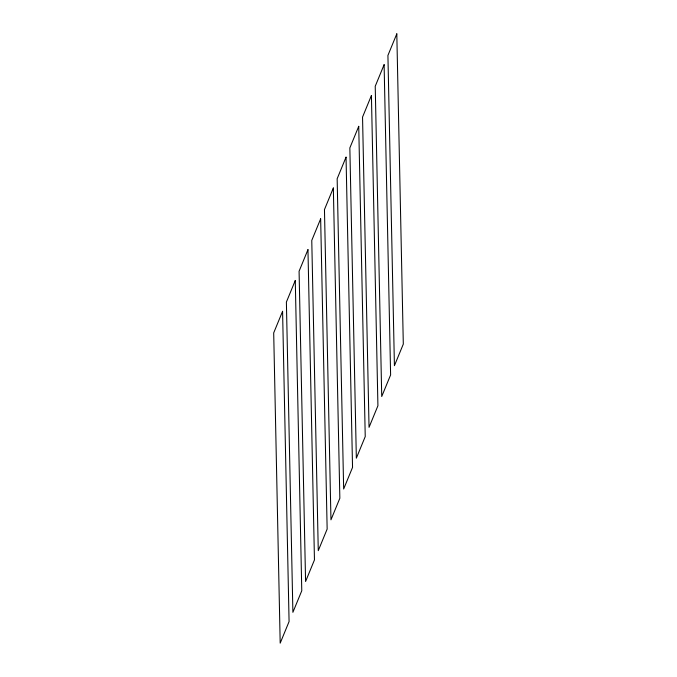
<?xml version="1.0" encoding="UTF-8"?>
<svg xmlns="http://www.w3.org/2000/svg" width="677" height="677" viewBox="0 0 677 677"><rect width="100%" height="100%" fill="white"/><g stroke="black" fill="none" stroke-linecap="round" stroke-linejoin="round"><path stroke-width="1.02" d="M282.58 311.318L273.694 332.898L280.193 643.15L289.079 621.571L282.58 311.318M295.274 280.49L286.388 302.069L292.887 612.321L301.773 590.742L295.274 280.49M307.959 249.661L299.082 271.24L305.581 581.492L314.458 559.913L307.959 249.661M320.653 218.832L311.767 240.411L318.266 550.663L327.152 529.084L320.653 218.832M333.346 187.994L324.461 209.582L330.96 519.834L339.846 498.247L333.346 187.994M346.04 157.166L337.154 178.753L343.654 489.006L352.539 467.418L346.04 157.166M358.734 126.337L349.848 147.916L356.347 458.168L365.233 436.589L358.734 126.337M371.419 95.508L362.542 117.087L369.041 427.339L377.918 405.76L371.419 95.508M384.113 64.679L375.227 86.258L381.726 396.51L390.612 374.931L384.113 64.679M396.807 33.85L387.921 55.429L394.42 365.682L403.306 344.102L396.807 33.85"/></g></svg>
